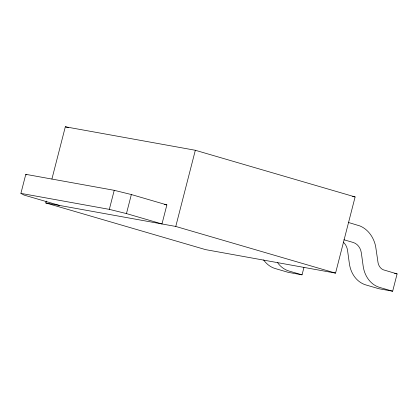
<?xml version="1.0" encoding="UTF-8"?>
<svg xmlns="http://www.w3.org/2000/svg" width="418" height="418" viewBox="0 0 418 418"><rect width="100%" height="100%" fill="white"/><g stroke="black" fill="none" stroke-linecap="round" stroke-linejoin="round"><path stroke-width="0.63" d="M20.9 193.382L25.791 174.343L114.224 190.321L131.351 194.542L166.871 204.914L161.98 223.959L126.461 213.588L109.333 209.366L20.9 193.382L24.04 195.081L59.555 205.452M51.91 179.04L65.328 126.785L195.331 150.271L355.112 196.935L335.555 273.116L205.551 249.624L45.771 202.96L46.252 201.074M109.333 209.366L114.224 190.321M126.461 213.588L131.351 194.542M45.771 202.96L175.769 226.451L195.331 150.271M263.627 259.949A28.706 23.8 -79.8 0 0 275.295 268.57L288.258 272.353L302.047 274.845L303.954 267.426M343.23 242.09A14.228 11.793 -79.8 0 1 347.567 250.539L349.375 263.612A28.706 23.8 -79.8 0 0 365.902 284.94L378.865 288.728L392.654 291.215L397.1 273.905L383.358 269.824A10.79 8.945 -79.8 0 1 378.102 263.037L375.61 246.171A32.139 26.647 -79.8 0 0 359.94 225.95L348.575 222.507M352.552 196.47L355.112 196.935M164.311 204.454L166.871 204.914M394.592 273.45L397.1 273.905M65.328 126.785L68.463 127.699M343.941 239.765L353.163 242.461A14.228 11.793 -79.8 0 1 361.356 253.031L363.164 266.104A28.706 23.8 -79.8 0 0 379.69 287.432L392.654 291.215M175.769 226.451L335.555 273.116M302.047 274.845L289.084 271.063A28.706 23.8 -79.8 0 1 277.416 262.441M25.791 174.343L26.836 174.907"/></g></svg>
